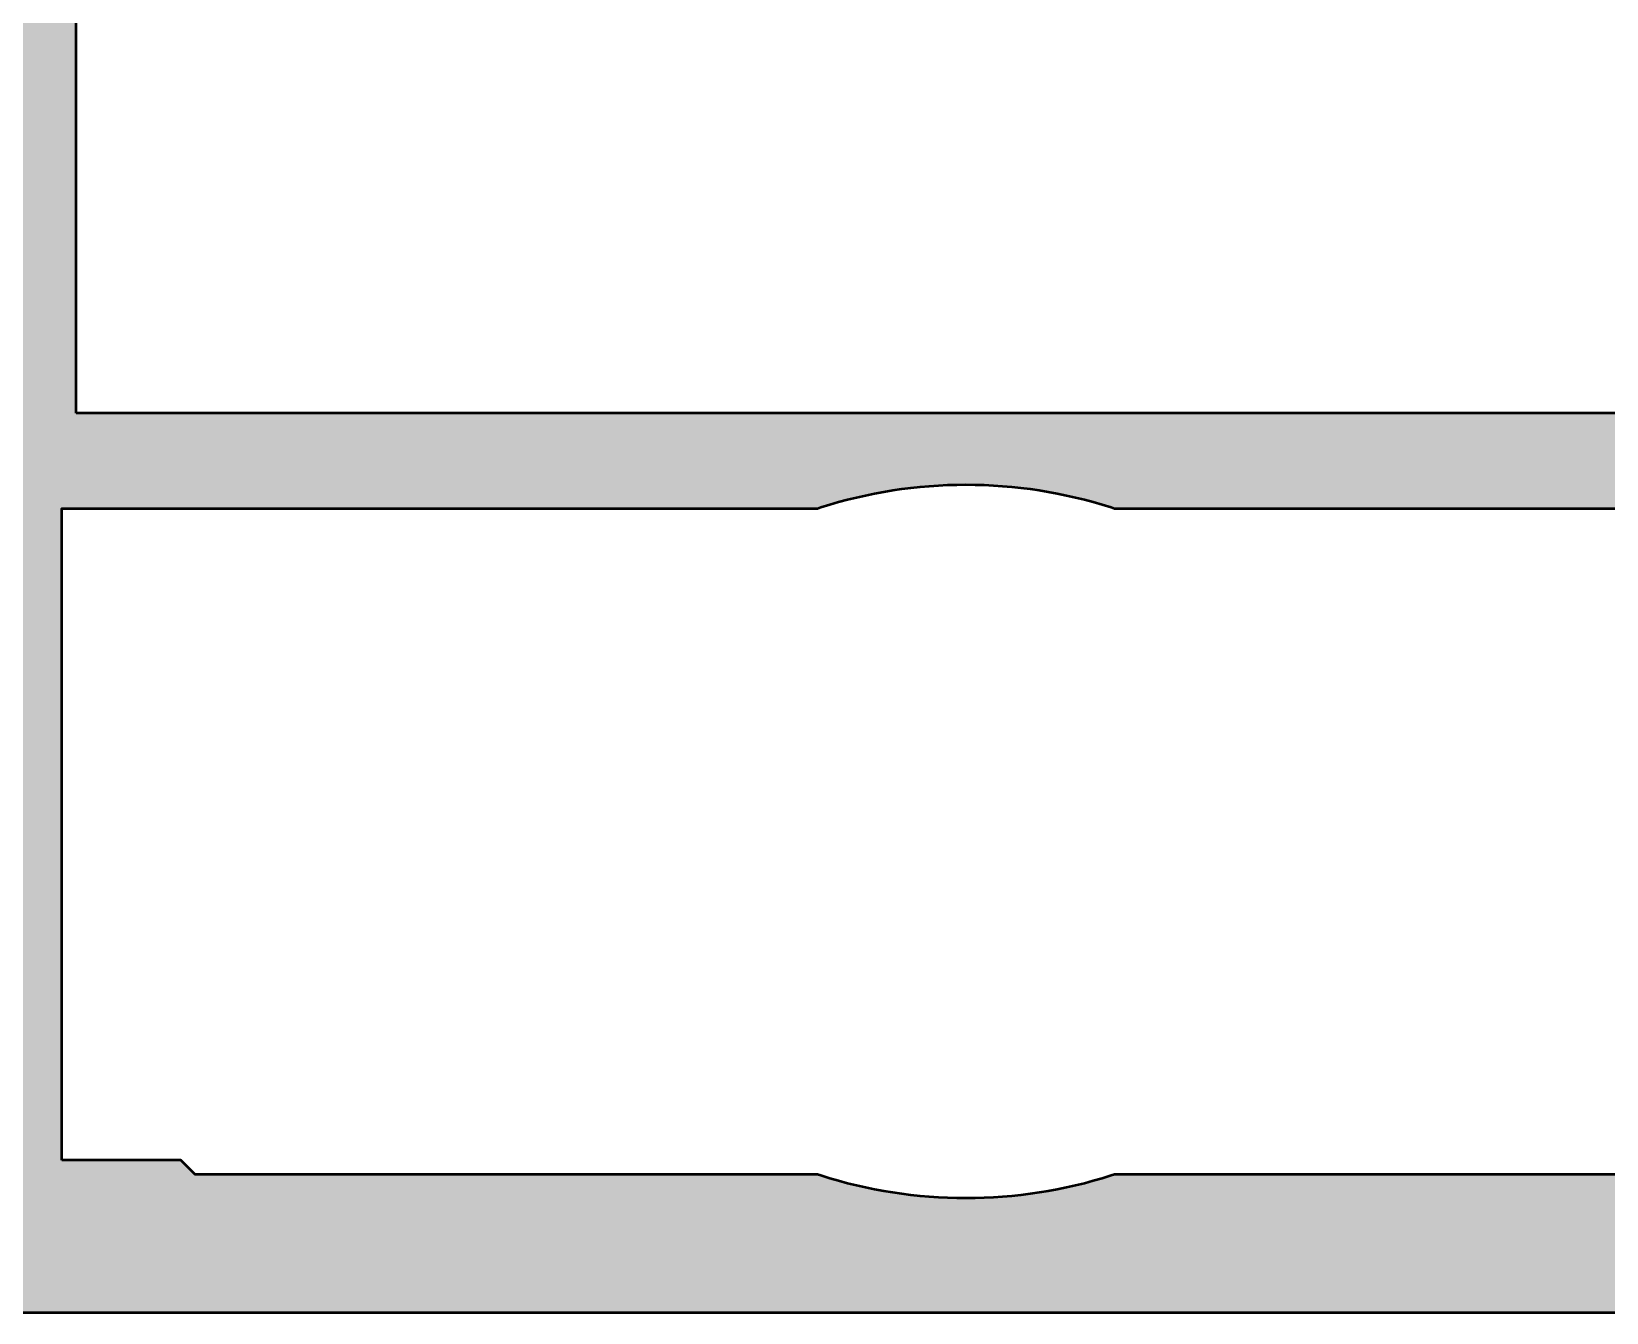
# Model space of a CAD drawing. Header units: millimetres. Extents: x -1 to 196, y 0 to 128.
# Drawn here: x 93.71 to 126.81, y 16.32 to 43.24 of the extents above; entities that cross this region are included whole.
import ezdxf

# ---------------------------------------------------------------- set-up
doc = ezdxf.new("R2010")
doc.units = ezdxf.units.MM
doc.layers.add('AM_S', color=7, linetype='Continuous', lineweight=50)
doc.layers.add('Docu-AM_8', color=1, linetype='Continuous', lineweight=25)

# ---------------------------------------------------------------- blocks, each defined once
blk = doc.blocks.new('B-3010118_docu_wos')
at = {"layer": 'Docu-AM_8'}
h = blk.add_hatch(color=256, dxfattribs=at)
edge = h.paths.add_edge_path()
edge.add_line((-1.03442056940482e-13, 1.000000000000077), (-1.029980715962331e-13, 48.99999999999994))
edge.add_line((-1.029980715962331e-13, 48.99999999999994), (0.9999999999998755, 50.00000000000004))
edge.add_line((0.9999999999998755, 50.00000000000004), (2.89583694396481, 50.00000000000001))
edge.add_arc((2.895836943964784, 47.99999999999913), 2.000000000000874, 45.00000000001671, 89.99999999999932, ccw=False)
edge.add_line((4.310050506338087, 49.41421356237326), (4.712132034355987, 49.0121320343556))
edge.add_line((4.712132034355987, 49.0121320343556), (4.500000000000227, 48.49999999999995))
edge.add_line((4.500000000000227, 48.49999999999995), (2.699999999999051, 48.50000000000001))
edge.add_line((2.699999999999051, 48.50000000000001), (2.700000000000049, 46.4999999999995))
edge.add_arc((3.700000000000047, 46.50000000000001), 0.9999999999999982, 180.0000000000293, 269.9999999999999)
edge.add_line((3.700000000000045, 45.50000000000001), (16.89999999999986, 45.50000000000001))
edge.add_line((16.89999999999986, 45.50000000000001), (16.89999999999986, 48.4999999999995))
edge.add_line((16.89999999999986, 48.4999999999995), (15.00000000000023, 48.50000000000006))
edge.add_line((15.00000000000023, 48.50000000000006), (15.00000000000023, 49.00000000000001))
edge.add_arc((16.00000000000021, 49.00000000000002), 0.9999999999999858, 89.99999999999272, 180.0000000000008, ccw=False)
edge.add_line((16.00000000000034, 50.00000000000001), (19.14886532022875, 49.99999999999982))
edge.add_line((19.14886532022875, 49.99999999999982), (19.58562960134768, 48.80000000000059))
edge.add_line((19.58562960134768, 48.80000000000059), (18.27926256615374, 48.79999999999995))
edge.add_line((18.27926256615374, 48.79999999999995), (18.49999999999974, 45.49999999999981))
edge.add_line((18.49999999999974, 45.49999999999981), (48.50000000000005, 45.50000000000684))
edge.add_line((48.50000000000005, 45.50000000000684), (48.72073743384539, 48.79999999999952))
edge.add_line((48.72073743384539, 48.79999999999952), (47.41437039865118, 48.80000000000012))
edge.add_line((47.41437039865118, 48.80000000000012), (47.8511346797708, 49.99999999999981))
edge.add_line((47.8511346797708, 49.99999999999981), (50.99999999999966, 50.00000000000001))
edge.add_arc((50.99999999999979, 49.00000000000002), 0.9999999999999858, -7.958078640513122e-13, 90.00000000000728, ccw=False)
edge.add_line((51.99999999999977, 49.00000000000001), (51.99999999999977, 48.50000000000006))
edge.add_line((51.99999999999977, 48.50000000000006), (50.10000000000014, 48.4999999999995))
edge.add_line((50.10000000000014, 48.4999999999995), (50.10000000000014, 45.50000000000001))
edge.add_line((50.10000000000014, 45.50000000000001), (63.29999999999995, 45.50000000000001))
edge.add_arc((63.29999999999995, 46.50000000000001), 1, 270, 359.9999999999707)
edge.add_line((64.29999999999995, 46.4999999999995), (64.30000000000095, 48.50000000000001))
edge.add_line((64.30000000000095, 48.50000000000001), (62.49999999999977, 48.49999999999995))
edge.add_line((62.49999999999977, 48.49999999999995), (62.28786796564401, 49.0121320343556))
edge.add_line((62.28786796564401, 49.0121320343556), (62.68994949366191, 49.41421356237326))
edge.add_arc((64.10416305603522, 47.99999999999913), 2.000000000000875, 90.0000000000008, 134.9999999999835, ccw=False)
edge.add_line((64.10416305603519, 50.00000000000001), (65.9999999999999, 50.00000000000001))
edge.add_line((65.9999999999999, 50.00000000000001), (66.99999999999977, 49.00000000000001))
edge.add_line((66.99999999999977, 49.00000000000001), (66.99999999999977, 1.000000000000007))
edge.add_line((66.99999999999977, 1.000000000000009), (65.99999999999991, 6.661338147750939e-16))
edge.add_line((65.99999999999991, 6.38623823671004e-16), (64.10416305603519, 5.329070518200751e-15))
edge.add_arc((64.10416305603522, 2.000000000000877), 2.000000000000871, 225.0000000000165, 269.9999999999992, ccw=False)
edge.add_line((62.68994949366191, 0.5857864376267568), (62.28786796564401, 0.987867965644412))
edge.add_line((62.28786796564401, 0.987867965644412), (62.49999999999977, 1.500000000000062))
edge.add_line((62.49999999999977, 1.500000000000062), (64.30000000000095, 1.500000000000005))
edge.add_line((64.30000000000095, 1.500000000000005), (64.29999999999995, 3.500000000000517))
edge.add_arc((63.29999999999995, 3.500000000000005), 1, 2.931199194436777e-11, 90)
edge.add_line((63.29999999999995, 4.500000000000005), (50.10000000000014, 4.500000000000005))
edge.add_line((50.10000000000014, 4.500000000000005), (50.10000000000014, 1.500000000000515))
edge.add_line((50.10000000000014, 1.500000000000515), (51.99999999999977, 1.499999999999948))
edge.add_line((51.99999999999977, 1.499999999999948), (51.99999999999977, 1.000000000000005))
edge.add_arc((50.99999999999979, 0.9999999999999895), 0.9999999999999858, -90.00000000000728, 9.094947017729282e-13, ccw=False)
edge.add_line((50.99999999999966, 1.998401444325282e-15), (47.8511346797708, 1.998517131957586e-13))
edge.add_line((47.8511346797708, 1.998517131957586e-13), (47.4143703986512, 1.199999999999889))
edge.add_line((47.4143703986512, 1.199999999999889), (48.72073743384539, 1.200000000000492))
edge.add_line((48.72073743384539, 1.200000000000492), (48.50000000000006, 4.49999999999317))
edge.add_line((48.50000000000006, 4.49999999999317), (18.49999999999974, 4.50000000000021))
edge.add_line((18.49999999999974, 4.50000000000021), (18.27926256615374, 1.200000000000069))
edge.add_line((18.27926256615374, 1.200000000000069), (19.58562960134768, 1.199999999999422))
edge.add_line((19.58562960134768, 1.199999999999422), (19.14886532022875, 1.976196983832779e-13))
edge.add_line((19.14886532022875, 1.977224148145708e-13), (16.00000000000034, 1.998401444325282e-15))
edge.add_arc((16.00000000000021, 0.9999999999999895), 0.9999999999999875, 179.9999999999991, 270.00000000000733, ccw=False)
edge.add_line((15.00000000000023, 1.000000000000005), (15.00000000000023, 1.499999999999948))
edge.add_line((15.00000000000023, 1.499999999999948), (16.89999999999987, 1.500000000000515))
edge.add_line((16.89999999999987, 1.500000000000515), (16.89999999999986, 4.500000000000005))
edge.add_line((16.89999999999986, 4.500000000000005), (3.700000000000045, 4.500000000000005))
edge.add_arc((3.700000000000047, 3.500000000000007), 0.9999999999999982, 90.0000000000001, 179.9999999999708)
edge.add_line((2.700000000000049, 3.500000000000517), (2.699999999999051, 1.500000000000005))
edge.add_line((2.699999999999051, 1.500000000000005), (4.500000000000227, 1.500000000000062))
edge.add_line((4.500000000000227, 1.500000000000062), (4.712132034355987, 0.987867965644412))
edge.add_line((4.712132034355987, 0.987867965644412), (4.310050506338087, 0.5857864376267568))
edge.add_arc((2.895836943964784, 2.000000000000877), 2.000000000000871, 270.0000000000007, 314.99999999998346, ccw=False)
edge.add_line((2.89583694396481, 5.329070518200751e-15), (0.9999999999998763, -3.209471837271603e-14))
edge.add_line((0.9999999999998763, -3.209471837271603e-14), (-1.034727858950646e-13, 1.000000000000077))
h.paths.add_polyline_path([(48.10000002715257, 43.70000000000687), (18.89999997284858, 43.69999999999985), (18.89999997284858, 6.300000000000171), (48.10000002715257, 6.299999999993149)], flags=0)
edge = h.paths.add_edge_path(flags=0)
edge.add_line((16.90000020798141, 44.00000000000293), (3.199999999999477, 44.00000000000009))
edge.add_line((3.199999999999477, 44.00000000000009), (3.199999999999547, 41.49999999999988))
edge.add_line((3.199999999999547, 41.49999999999988), (2.899999999999908, 41.2000000000001))
edge.add_line((2.899999999999908, 41.2000000000001), (2.900000000001242, 28.12347523777213))
edge.add_line((2.900000000001242, 28.12347523777213), (2.876190476191719, 28.04910677972994))
edge.add_arc((12.40000000000122, 25.00000000000001), 9.999999999999982, 162.2472098380533, 197.7527901619468)
edge.add_line((2.876190476191724, 21.95089322027006), (2.900000000001244, 21.87652476222787))
edge.add_line((2.900000000001244, 21.87652476222787), (2.900000000000598, 8.800000000000196))
edge.add_line((2.900000000000598, 8.800000000000196), (3.199999999999546, 8.500000000000137))
edge.add_line((3.199999999999546, 8.500000000000137), (3.199999999999477, 5.999999999999932))
edge.add_line((3.199999999999477, 5.999999999999932), (16.90000020797842, 6.000000000000018))
edge.add_line((16.90000020797842, 6.000000000000018), (16.90000020689833, 21.87652476222788))
edge.add_line((16.90000020689833, 21.87652476222788), (16.92380973070785, 21.95089322027007))
edge.add_arc((7.400000206898351, 25), 9.999999999999975, 342.2472098380533, 377.7527901619468)
edge.add_line((16.92380973070784, 28.04910677972996), (16.90000020689832, 28.12347523777214))
edge.add_line((16.90000020689832, 28.12347523777214), (16.90000020798141, 44.00000000000293))
edge = h.paths.add_edge_path(flags=0)
edge.add_line((63.80000000000007, 44.00000000000009), (50.09999979201653, 43.99999999999999))
edge.add_line((50.09999979201653, 43.99999999999999), (50.0999997931026, 28.12347523777213))
edge.add_line((50.0999997931026, 28.12347523777213), (50.07619026929307, 28.04910677972994))
edge.add_arc((59.59999979310258, 25.00000000000001), 9.999999999999988, 162.2472098380533, 197.7527901619468)
edge.add_line((50.07619026929308, 21.95089322027006), (50.0999997931026, 21.87652476222787))
edge.add_line((50.0999997931026, 21.87652476222787), (50.09999979201653, 6.000000000000032))
edge.add_line((50.09999979201653, 6.000000000000031), (63.80000000000007, 5.999999999999932))
edge.add_line((63.80000000000007, 5.999999999999932), (63.8, 8.500000000000139))
edge.add_line((63.8, 8.500000000000139), (64.09999999999964, 8.79999999999992))
edge.add_line((64.09999999999964, 8.79999999999992), (64.09999999999968, 21.87652476222787))
edge.add_line((64.09999999999968, 21.87652476222787), (64.1238095238092, 21.95089322027007))
edge.add_arc((54.59999999999968, 25.00000000000001), 9.999999999999996, 342.2472098380533, 377.7527901619467)
edge.add_line((64.1238095238092, 28.04910677972994), (64.09999999999968, 28.12347523777213))
edge.add_line((64.09999999999968, 28.12347523777213), (64.09999999999964, 41.20000000000012))
edge.add_line((64.09999999999964, 41.20000000000012), (63.8, 41.49999999999988))
edge.add_line((63.8, 41.49999999999988), (63.80000000000007, 44.00000000000009))
at = {"layer": 'AM_S'}
blk.add_lwpolyline([(18.49999999999974, 45.49999999999981), (48.50000000000005, 45.50000000000684), (48.72073743384539, 48.79999999999952), (47.41437039865118, 48.80000000000012), (47.8511346797708, 49.99999999999981), (50.99999999999966, 50.00000000000001, -0.4142135623731367), (51.99999999999977, 49.00000000000001), (51.99999999999977, 48.50000000000006), (50.10000000000014, 48.4999999999995), (50.10000000000014, 45.50000000000001), (63.29999999999995, 45.50000000000001, 0.4142135623729452), (64.29999999999995, 46.4999999999995), (64.30000000000095, 48.50000000000001), (62.49999999999977, 48.49999999999995), (62.28786796564401, 49.0121320343556), (62.68994949366191, 49.41421356237326, -0.1989123673795796), (64.10416305603519, 50.00000000000001), (65.9999999999999, 50.00000000000001), (66.99999999999977, 49.00000000000001), (66.99999999999977, 1.000000000000009)], format="xyb", dxfattribs=at)
for points in [[(48.10000002715257, 43.70000000000687), (18.89999997284858, 43.69999999999985), (18.89999997284858, 6.300000000000171), (48.10000002715257, 6.299999999993149), (48.10000002715257, 43.70000000000687, 0.4142135623731638)], [(63.80000000000007, 44.00000000000009), (50.09999979201653, 43.99999999999999), (50.0999997931026, 28.12347523777213), (50.07619026929307, 28.04910677972994, 0.156173761888607), (50.07619026929308, 21.95089322027006), (50.0999997931026, 21.87652476222787), (50.09999979201653, 6.000000000000031), (63.80000000000007, 5.999999999999932), (63.8, 8.500000000000139), (64.09999999999964, 8.79999999999992), (64.09999999999968, 21.87652476222787), (64.1238095238092, 21.95089322027007, 0.1561737618886064), (64.1238095238092, 28.04910677972994), (64.09999999999968, 28.12347523777213), (64.09999999999964, 41.20000000000012), (63.8, 41.49999999999988), (63.80000000000007, 44.00000000000009, 0.414213562373428)]]:
    blk.add_lwpolyline(points, format="xyb", close=True, dxfattribs=at)

msp = doc.modelspace()

# ---------------------------------------------------------------- block references
at = {"xscale": -1, "rotation": 90}
msp.add_blockref('B-3010118_docu_wos', (138.3442759615785, 83.3186444579369), dxfattribs=at)

doc.saveas('drawing.dxf')
